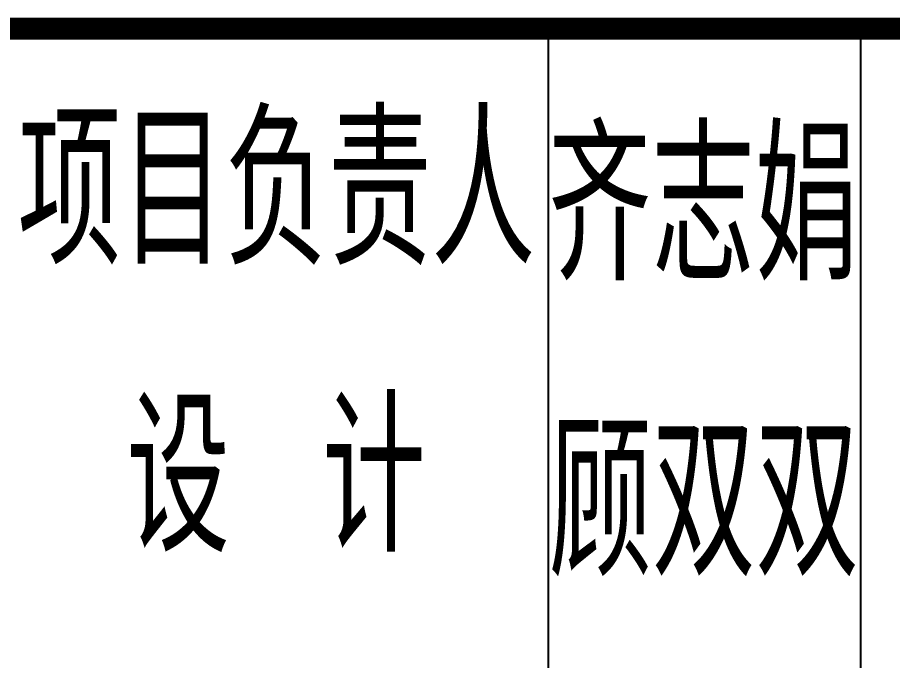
# Model space of a CAD drawing. Extents: x -803796 to -501762, y -1479216 to -846035.
# Drawn here: x -525639 to -522086, y -1193656 to -1191045 of the extents above; entities that cross this region are included whole.
import ezdxf

# ---------------------------------------------------------------- set-up
doc = ezdxf.new("R2010")
doc.units = 0
doc.header["$LTSCALE"] = 1500
doc.layers.get('0').update_dxf_attribs({"linetype": 'CONTINUOUS'})
doc.layers.add('TEXT', color=7, linetype='CONTINUOUS')
doc.styles.add('HZ1', font='TXT', dxfattribs={"bigfont": 'hztxt'})

# ---------------------------------------------------------------- blocks, each defined once
blk = doc.blocks.new('A$C5A080358')
at = {"color": 3}
for p, q in [((-6990, 1749.4, -3.1), (-6990, 5534.6, -3.1)), ((-5722.1, 1749.4, -3.1), (-5722.1, 5534.6, -3.1))]:
    blk.add_line(p, q, dxfattribs=at)
at = {"color": 3, "elevation": -3.1}
for points, const_width in [([(-3599.1, 5534.6), (-14841.2, 5534.6)], 90), ([(-3599.1, 4259.6), (-14841.2, 4259.6)], 0.15), ([(-3599.1, 3059.6), (-14841.2, 3059.6)], 0.15)]:
    blk.add_lwpolyline(points, dxfattribs=dict(at, const_width=const_width))
at = {"color": 0, "style": 'HZ1', "width": 0.7}
for s, p in [('项目负责人', (-9145.2, 4575.6, -3.1)), ('齐志娟', (-6992.1, 4512.2, -3.1)), ('设 计', (-8703.7, 3411.2, -3.1)), ('顾双双', (-6989.6, 3312.2, -3.1))]:
    blk.add_text(s, height=600, dxfattribs=at).set_placement(p)

msp = doc.modelspace()

# ---------------------------------------------------------------- block references
at = {"layer": 'TEXT'}
msp.add_blockref('A$C5A080358', (-516493, -1196625), dxfattribs=at)

doc.saveas('drawing.dxf')
